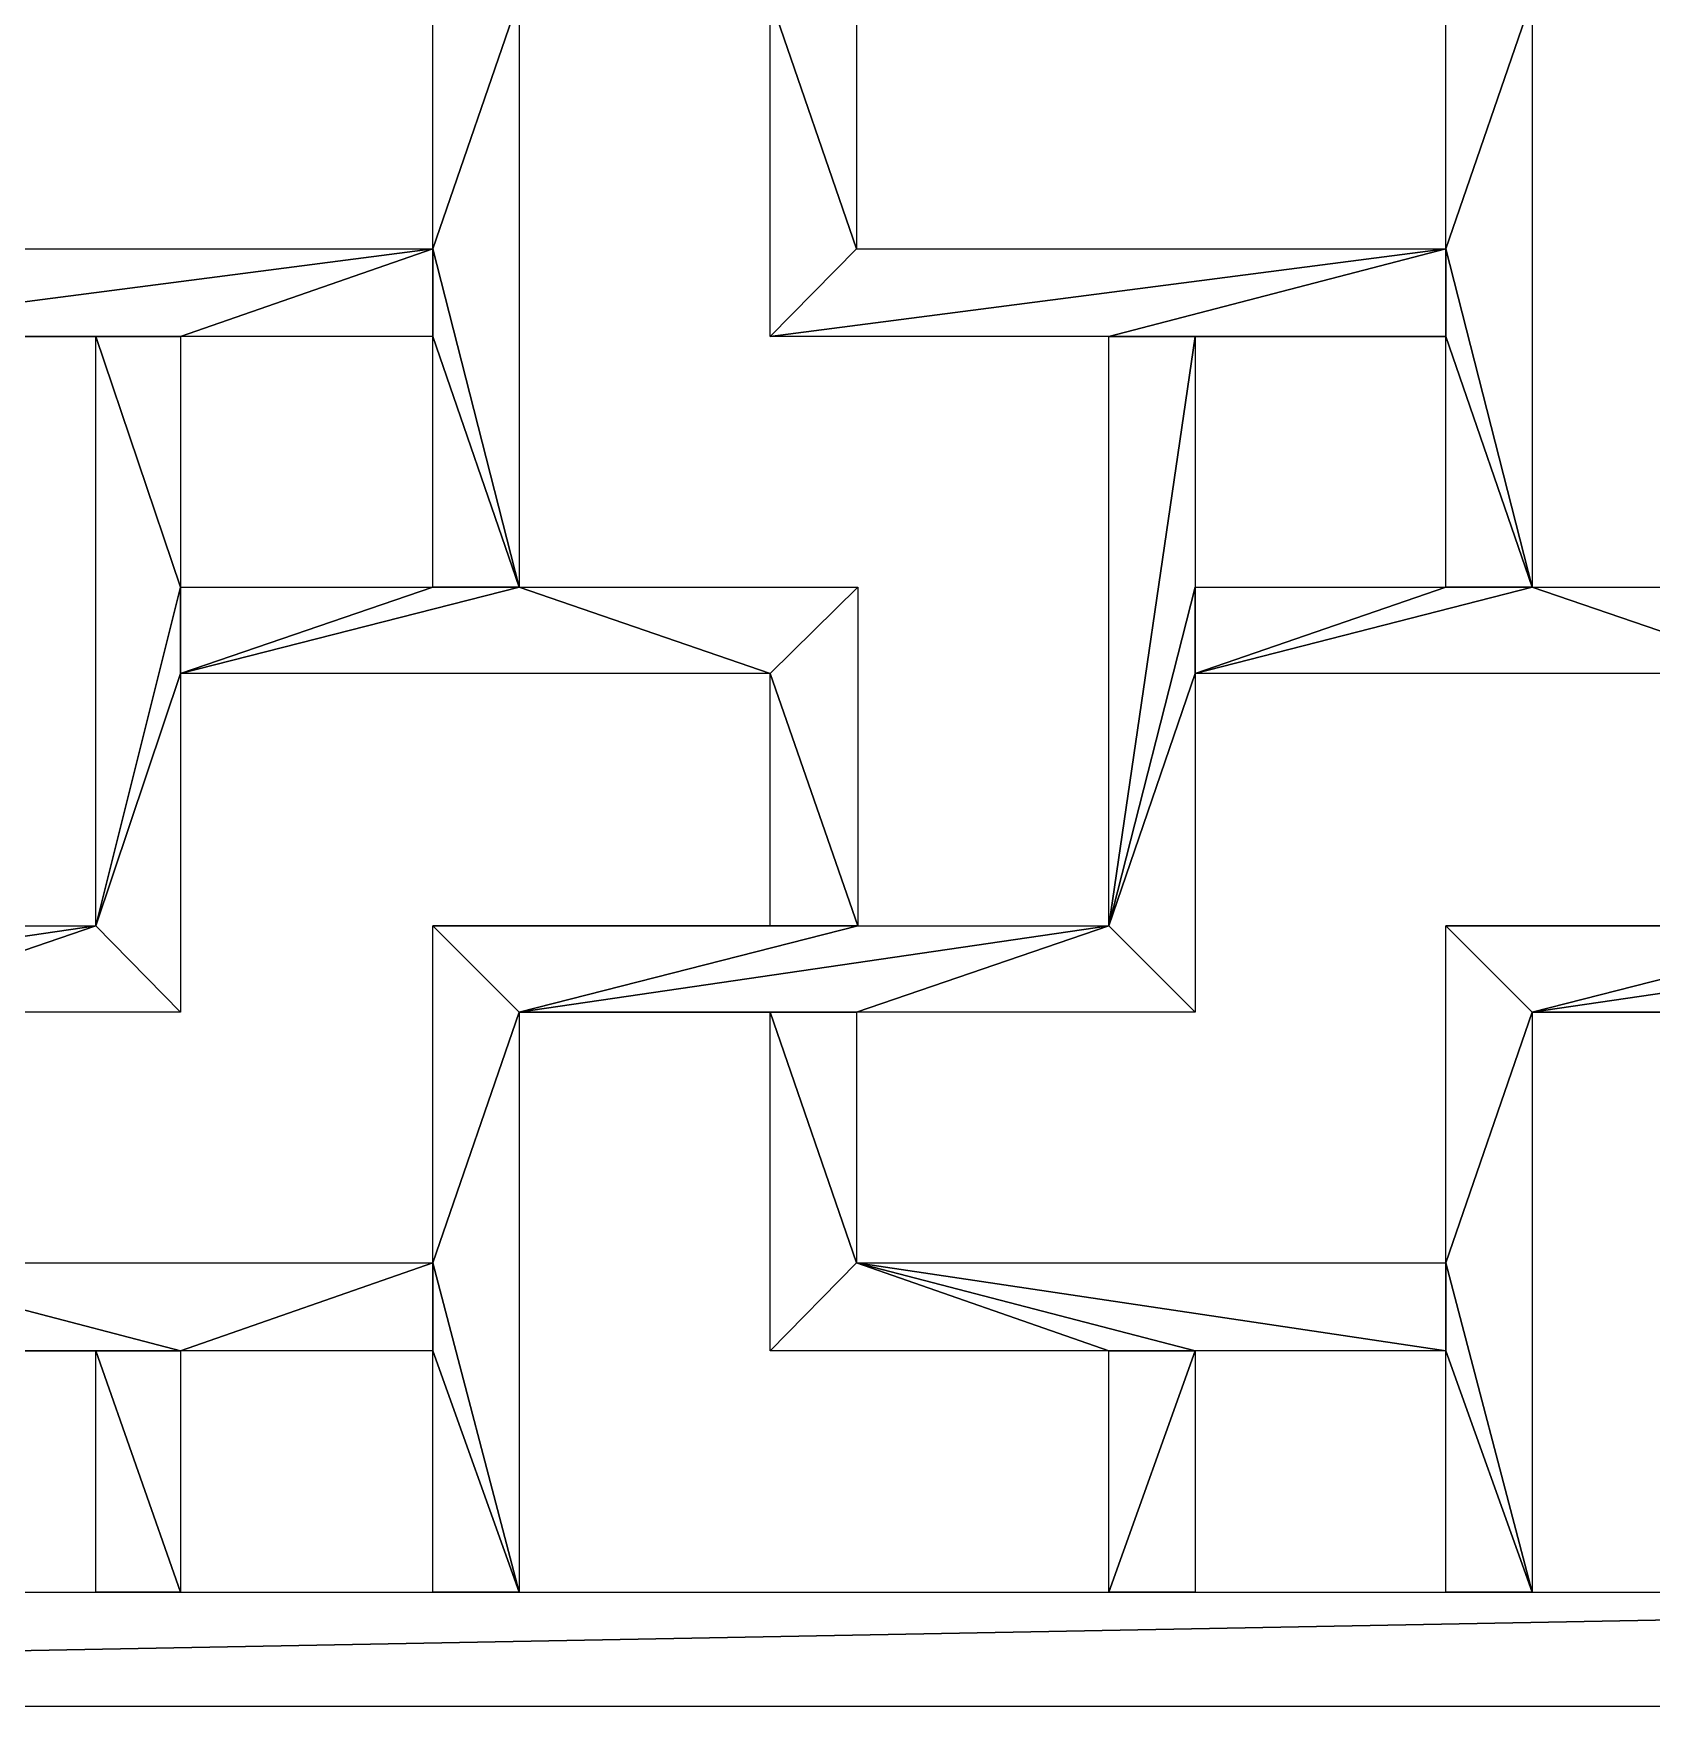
# Model space of a CAD drawing. Header units: centimetres. Extents: x -27.5 to -18.9, y -9.4 to 9.5.
# Drawn here: x -23.354 to -21.121, y -9.397 to -7.088 of the extents above; entities that cross this region are included whole.
import ezdxf

# ---------------------------------------------------------------- set-up
doc = ezdxf.new("R2010")
doc.units = ezdxf.units.CM
doc.header["$MEASUREMENT"] = 0
doc.layers.add('layer 1', color=7, linetype='Continuous')

msp = doc.modelspace()

# ---------------------------------------------------------------- linework, layer by layer
at = {"layer": 'layer 1', "color": 250}
for points in [[(-22.80275, -6.92029), (-22.80275, -6.92029), (-22.80275, -7.38544), (-22.80275, -7.38544), (-22.80275, -7.38544), (-22.80275, -7.38544), (-22.68371, -7.03929), (-22.68371, -7.03929), (-22.68371, -7.03929), (-22.68371, -7.03929), (-22.80275, -6.92029), (-22.80275, -6.92029)], [(-22.80275, -6.92029), (-22.80275, -6.92029), (-22.80275, -7.38544), (-22.80275, -7.38544), (-22.80275, -7.38544), (-22.80275, -7.38544), (-22.68371, -7.03929), (-22.68371, -7.03929), (-22.68371, -7.03929), (-22.68371, -7.03929), (-22.80275, -6.92029), (-22.80275, -6.92029)], [(-21.40467, -6.92029), (-21.40467, -6.92029), (-21.40467, -7.38544), (-21.40467, -7.38544), (-21.40467, -7.38544), (-21.40467, -7.38544), (-21.28566, -7.03929), (-21.28566, -7.03929), (-21.28566, -7.03929), (-21.28566, -7.03929), (-21.40467, -6.92029), (-21.40467, -6.92029)], [(-21.40467, -6.92029), (-21.40467, -6.92029), (-21.40467, -7.38544), (-21.40467, -7.38544), (-21.40467, -7.38544), (-21.40467, -7.38544), (-21.28566, -7.03929), (-21.28566, -7.03929), (-21.28566, -7.03929), (-21.28566, -7.03929), (-21.40467, -6.92029), (-21.40467, -6.92029)], [(-22.68371, -7.03929), (-22.68371, -7.03929), (-22.80275, -7.38544), (-22.80275, -7.38544), (-22.80275, -7.38544), (-22.80275, -7.38544), (-22.68371, -7.8527), (-22.68371, -7.8527), (-22.68371, -7.8527), (-22.68371, -7.8527), (-22.68371, -7.03929), (-22.68371, -7.03929)], [(-22.68371, -7.03929), (-22.68371, -7.03929), (-22.80275, -7.38544), (-22.80275, -7.38544), (-22.80275, -7.38544), (-22.80275, -7.38544), (-22.68371, -7.8527), (-22.68371, -7.8527), (-22.68371, -7.8527), (-22.68371, -7.8527), (-22.68371, -7.03929), (-22.68371, -7.03929)], [(-22.33746, -7.03929), (-22.33746, -7.03929), (-22.33746, -7.50655), (-22.33746, -7.50655), (-22.33746, -7.50655), (-22.33746, -7.50655), (-22.21841, -7.38544), (-22.21841, -7.38544), (-22.21841, -7.38544), (-22.21841, -7.38544), (-22.33746, -7.03929), (-22.33746, -7.03929)], [(-22.33746, -7.03929), (-22.33746, -7.03929), (-22.33746, -7.50655), (-22.33746, -7.50655), (-22.33746, -7.50655), (-22.33746, -7.50655), (-22.21841, -7.38544), (-22.21841, -7.38544), (-22.21841, -7.38544), (-22.21841, -7.38544), (-22.33746, -7.03929), (-22.33746, -7.03929)], [(-22.21841, -7.03929), (-22.21841, -7.03929), (-22.33746, -7.03929), (-22.33746, -7.03929), (-22.33746, -7.03929), (-22.33746, -7.03929), (-22.21841, -7.38544), (-22.21841, -7.38544), (-22.21841, -7.38544), (-22.21841, -7.38544), (-22.21841, -7.03929), (-22.21841, -7.03929)], [(-22.21841, -7.03929), (-22.21841, -7.03929), (-22.33746, -7.03929), (-22.33746, -7.03929), (-22.33746, -7.03929), (-22.33746, -7.03929), (-22.21841, -7.38544), (-22.21841, -7.38544), (-22.21841, -7.38544), (-22.21841, -7.38544), (-22.21841, -7.03929), (-22.21841, -7.03929)], [(-21.28566, -7.03929), (-21.28566, -7.03929), (-21.40467, -7.38544), (-21.40467, -7.38544), (-21.40467, -7.38544), (-21.40467, -7.38544), (-21.28566, -7.8527), (-21.28566, -7.8527), (-21.28566, -7.8527), (-21.28566, -7.8527), (-21.28566, -7.03929), (-21.28566, -7.03929)], [(-21.28566, -7.03929), (-21.28566, -7.03929), (-21.40467, -7.38544), (-21.40467, -7.38544), (-21.40467, -7.38544), (-21.40467, -7.38544), (-21.28566, -7.8527), (-21.28566, -7.8527), (-21.28566, -7.8527), (-21.28566, -7.8527), (-21.28566, -7.03929), (-21.28566, -7.03929)], [(-22.80275, -7.38544), (-22.80275, -7.38544), (-23.73551, -7.50655), (-23.73551, -7.50655), (-23.73551, -7.50655), (-23.73551, -7.50655), (-23.15117, -7.50655), (-23.15117, -7.50655), (-23.15117, -7.50655), (-23.15117, -7.50655), (-22.80275, -7.38544), (-22.80275, -7.38544)], [(-22.80275, -7.38544), (-22.80275, -7.38544), (-23.73551, -7.50655), (-23.73551, -7.50655), (-23.73551, -7.50655), (-23.73551, -7.50655), (-23.15117, -7.50655), (-23.15117, -7.50655), (-23.15117, -7.50655), (-23.15117, -7.50655), (-22.80275, -7.38544), (-22.80275, -7.38544)], [(-23.6165, -7.38544), (-23.6165, -7.38544), (-23.73551, -7.50655), (-23.73551, -7.50655), (-23.73551, -7.50655), (-23.73551, -7.50655), (-22.80275, -7.38544), (-22.80275, -7.38544), (-22.80275, -7.38544), (-22.80275, -7.38544), (-23.6165, -7.38544), (-23.6165, -7.38544)], [(-23.6165, -7.38544), (-23.6165, -7.38544), (-23.73551, -7.50655), (-23.73551, -7.50655), (-23.73551, -7.50655), (-23.73551, -7.50655), (-22.80275, -7.38544), (-22.80275, -7.38544), (-22.80275, -7.38544), (-22.80275, -7.38544), (-23.6165, -7.38544), (-23.6165, -7.38544)], [(-22.80275, -7.38544), (-22.80275, -7.38544), (-23.15117, -7.50655), (-23.15117, -7.50655), (-23.15117, -7.50655), (-23.15117, -7.50655), (-22.80275, -7.50655), (-22.80275, -7.50655), (-22.80275, -7.50655), (-22.80275, -7.50655), (-22.80275, -7.38544), (-22.80275, -7.38544)], [(-22.80275, -7.38544), (-22.80275, -7.38544), (-23.15117, -7.50655), (-23.15117, -7.50655), (-23.15117, -7.50655), (-23.15117, -7.50655), (-22.80275, -7.50655), (-22.80275, -7.50655), (-22.80275, -7.50655), (-22.80275, -7.50655), (-22.80275, -7.38544), (-22.80275, -7.38544)], [(-22.80275, -7.38544), (-22.80275, -7.38544), (-22.80275, -7.50655), (-22.80275, -7.50655), (-22.80275, -7.50655), (-22.80275, -7.50655), (-22.68371, -7.8527), (-22.68371, -7.8527), (-22.68371, -7.8527), (-22.68371, -7.8527), (-22.80275, -7.38544), (-22.80275, -7.38544)], [(-22.80275, -7.38544), (-22.80275, -7.38544), (-22.80275, -7.50655), (-22.80275, -7.50655), (-22.80275, -7.50655), (-22.80275, -7.50655), (-22.68371, -7.8527), (-22.68371, -7.8527), (-22.68371, -7.8527), (-22.68371, -7.8527), (-22.80275, -7.38544), (-22.80275, -7.38544)], [(-21.40467, -7.38544), (-21.40467, -7.38544), (-22.33746, -7.50655), (-22.33746, -7.50655), (-22.33746, -7.50655), (-22.33746, -7.50655), (-21.86996, -7.50655), (-21.86996, -7.50655), (-21.86996, -7.50655), (-21.86996, -7.50655), (-21.40467, -7.38544), (-21.40467, -7.38544)], [(-21.40467, -7.38544), (-21.40467, -7.38544), (-22.33746, -7.50655), (-22.33746, -7.50655), (-22.33746, -7.50655), (-22.33746, -7.50655), (-21.86996, -7.50655), (-21.86996, -7.50655), (-21.86996, -7.50655), (-21.86996, -7.50655), (-21.40467, -7.38544), (-21.40467, -7.38544)], [(-22.21841, -7.38544), (-22.21841, -7.38544), (-22.33746, -7.50655), (-22.33746, -7.50655), (-22.33746, -7.50655), (-22.33746, -7.50655), (-21.40467, -7.38544), (-21.40467, -7.38544), (-21.40467, -7.38544), (-21.40467, -7.38544), (-22.21841, -7.38544), (-22.21841, -7.38544)], [(-22.21841, -7.38544), (-22.21841, -7.38544), (-22.33746, -7.50655), (-22.33746, -7.50655), (-22.33746, -7.50655), (-22.33746, -7.50655), (-21.40467, -7.38544), (-21.40467, -7.38544), (-21.40467, -7.38544), (-21.40467, -7.38544), (-22.21841, -7.38544), (-22.21841, -7.38544)], [(-21.40467, -7.38544), (-21.40467, -7.38544), (-21.86996, -7.50655), (-21.86996, -7.50655), (-21.86996, -7.50655), (-21.86996, -7.50655), (-21.40467, -7.50655), (-21.40467, -7.50655), (-21.40467, -7.50655), (-21.40467, -7.50655), (-21.40467, -7.38544), (-21.40467, -7.38544)], [(-21.40467, -7.38544), (-21.40467, -7.38544), (-21.86996, -7.50655), (-21.86996, -7.50655), (-21.86996, -7.50655), (-21.86996, -7.50655), (-21.40467, -7.50655), (-21.40467, -7.50655), (-21.40467, -7.50655), (-21.40467, -7.50655), (-21.40467, -7.38544), (-21.40467, -7.38544)], [(-21.40467, -7.38544), (-21.40467, -7.38544), (-21.40467, -7.50655), (-21.40467, -7.50655), (-21.40467, -7.50655), (-21.40467, -7.50655), (-21.28566, -7.8527), (-21.28566, -7.8527), (-21.28566, -7.8527), (-21.28566, -7.8527), (-21.40467, -7.38544), (-21.40467, -7.38544)], [(-21.40467, -7.38544), (-21.40467, -7.38544), (-21.40467, -7.50655), (-21.40467, -7.50655), (-21.40467, -7.50655), (-21.40467, -7.50655), (-21.28566, -7.8527), (-21.28566, -7.8527), (-21.28566, -7.8527), (-21.28566, -7.8527), (-21.40467, -7.38544), (-21.40467, -7.38544)], [(-23.15117, -7.50655), (-23.15117, -7.50655), (-23.73551, -7.50655), (-23.73551, -7.50655), (-23.73551, -7.50655), (-23.73551, -7.50655), (-23.26805, -7.50655), (-23.26805, -7.50655), (-23.26805, -7.50655), (-23.26805, -7.50655), (-23.15117, -7.50655), (-23.15117, -7.50655)], [(-23.15117, -7.50655), (-23.15117, -7.50655), (-23.73551, -7.50655), (-23.73551, -7.50655), (-23.73551, -7.50655), (-23.73551, -7.50655), (-23.26805, -7.50655), (-23.26805, -7.50655), (-23.26805, -7.50655), (-23.26805, -7.50655), (-23.15117, -7.50655), (-23.15117, -7.50655)], [(-23.26805, -7.50655), (-23.26805, -7.50655), (-23.26805, -8.31996), (-23.26805, -8.31996), (-23.26805, -8.31996), (-23.26805, -8.31996), (-23.15117, -7.8527), (-23.15117, -7.8527), (-23.15117, -7.8527), (-23.15117, -7.8527), (-23.26805, -7.50655), (-23.26805, -7.50655)], [(-23.26805, -7.50655), (-23.26805, -7.50655), (-23.26805, -8.31996), (-23.26805, -8.31996), (-23.26805, -8.31996), (-23.26805, -8.31996), (-23.15117, -7.8527), (-23.15117, -7.8527), (-23.15117, -7.8527), (-23.15117, -7.8527), (-23.26805, -7.50655), (-23.26805, -7.50655)], [(-23.15117, -7.50655), (-23.15117, -7.50655), (-23.26805, -7.50655), (-23.26805, -7.50655), (-23.26805, -7.50655), (-23.26805, -7.50655), (-23.15117, -7.8527), (-23.15117, -7.8527), (-23.15117, -7.8527), (-23.15117, -7.8527), (-23.15117, -7.50655), (-23.15117, -7.50655)], [(-23.15117, -7.50655), (-23.15117, -7.50655), (-23.26805, -7.50655), (-23.26805, -7.50655), (-23.26805, -7.50655), (-23.26805, -7.50655), (-23.15117, -7.8527), (-23.15117, -7.8527), (-23.15117, -7.8527), (-23.15117, -7.8527), (-23.15117, -7.50655), (-23.15117, -7.50655)], [(-22.80275, -7.50655), (-22.80275, -7.50655), (-22.80275, -7.8527), (-22.80275, -7.8527), (-22.80275, -7.8527), (-22.80275, -7.8527), (-22.68371, -7.8527), (-22.68371, -7.8527), (-22.68371, -7.8527), (-22.68371, -7.8527), (-22.80275, -7.50655), (-22.80275, -7.50655)], [(-22.80275, -7.50655), (-22.80275, -7.50655), (-22.80275, -7.8527), (-22.80275, -7.8527), (-22.80275, -7.8527), (-22.80275, -7.8527), (-22.68371, -7.8527), (-22.68371, -7.8527), (-22.68371, -7.8527), (-22.68371, -7.8527), (-22.80275, -7.50655), (-22.80275, -7.50655)], [(-21.75096, -7.50655), (-21.75096, -7.50655), (-21.86996, -8.31996), (-21.86996, -8.31996), (-21.86996, -8.31996), (-21.86996, -8.31996), (-21.75096, -7.8527), (-21.75096, -7.8527), (-21.75096, -7.8527), (-21.75096, -7.8527), (-21.75096, -7.50655), (-21.75096, -7.50655)], [(-21.75096, -7.50655), (-21.75096, -7.50655), (-21.86996, -8.31996), (-21.86996, -8.31996), (-21.86996, -8.31996), (-21.86996, -8.31996), (-21.75096, -7.8527), (-21.75096, -7.8527), (-21.75096, -7.8527), (-21.75096, -7.8527), (-21.75096, -7.50655), (-21.75096, -7.50655)], [(-21.86996, -7.50655), (-21.86996, -7.50655), (-21.75096, -7.50655), (-21.75096, -7.50655), (-21.75096, -7.50655), (-21.75096, -7.50655), (-21.40467, -7.50655), (-21.40467, -7.50655), (-21.40467, -7.50655), (-21.40467, -7.50655), (-21.86996, -7.50655), (-21.86996, -7.50655)], [(-21.86996, -7.50655), (-21.86996, -7.50655), (-21.75096, -7.50655), (-21.75096, -7.50655), (-21.75096, -7.50655), (-21.75096, -7.50655), (-21.40467, -7.50655), (-21.40467, -7.50655), (-21.40467, -7.50655), (-21.40467, -7.50655), (-21.86996, -7.50655), (-21.86996, -7.50655)], [(-21.86996, -7.50655), (-21.86996, -7.50655), (-21.86996, -8.31996), (-21.86996, -8.31996), (-21.86996, -8.31996), (-21.86996, -8.31996), (-21.75096, -7.50655), (-21.75096, -7.50655), (-21.75096, -7.50655), (-21.75096, -7.50655), (-21.86996, -7.50655), (-21.86996, -7.50655)], [(-21.86996, -7.50655), (-21.86996, -7.50655), (-21.86996, -8.31996), (-21.86996, -8.31996), (-21.86996, -8.31996), (-21.86996, -8.31996), (-21.75096, -7.50655), (-21.75096, -7.50655), (-21.75096, -7.50655), (-21.75096, -7.50655), (-21.86996, -7.50655), (-21.86996, -7.50655)], [(-21.40467, -7.50655), (-21.40467, -7.50655), (-21.40467, -7.8527), (-21.40467, -7.8527), (-21.40467, -7.8527), (-21.40467, -7.8527), (-21.28566, -7.8527), (-21.28566, -7.8527), (-21.28566, -7.8527), (-21.28566, -7.8527), (-21.40467, -7.50655), (-21.40467, -7.50655)], [(-21.40467, -7.50655), (-21.40467, -7.50655), (-21.40467, -7.8527), (-21.40467, -7.8527), (-21.40467, -7.8527), (-21.40467, -7.8527), (-21.28566, -7.8527), (-21.28566, -7.8527), (-21.28566, -7.8527), (-21.28566, -7.8527), (-21.40467, -7.50655), (-21.40467, -7.50655)], [(-23.15117, -7.8527), (-23.15117, -7.8527), (-23.26805, -8.31996), (-23.26805, -8.31996), (-23.26805, -8.31996), (-23.26805, -8.31996), (-23.15117, -7.97165), (-23.15117, -7.97165), (-23.15117, -7.97165), (-23.15117, -7.97165), (-23.15117, -7.8527), (-23.15117, -7.8527)], [(-23.15117, -7.8527), (-23.15117, -7.8527), (-23.26805, -8.31996), (-23.26805, -8.31996), (-23.26805, -8.31996), (-23.26805, -8.31996), (-23.15117, -7.97165), (-23.15117, -7.97165), (-23.15117, -7.97165), (-23.15117, -7.97165), (-23.15117, -7.8527), (-23.15117, -7.8527)], [(-22.68371, -7.8527), (-22.68371, -7.8527), (-23.15117, -7.97165), (-23.15117, -7.97165), (-23.15117, -7.97165), (-23.15117, -7.97165), (-22.33746, -7.97165), (-22.33746, -7.97165), (-22.33746, -7.97165), (-22.33746, -7.97165), (-22.68371, -7.8527), (-22.68371, -7.8527)], [(-22.68371, -7.8527), (-22.68371, -7.8527), (-23.15117, -7.97165), (-23.15117, -7.97165), (-23.15117, -7.97165), (-23.15117, -7.97165), (-22.33746, -7.97165), (-22.33746, -7.97165), (-22.33746, -7.97165), (-22.33746, -7.97165), (-22.68371, -7.8527), (-22.68371, -7.8527)], [(-22.80275, -7.8527), (-22.80275, -7.8527), (-23.15117, -7.97165), (-23.15117, -7.97165), (-23.15117, -7.97165), (-23.15117, -7.97165), (-22.68371, -7.8527), (-22.68371, -7.8527), (-22.68371, -7.8527), (-22.68371, -7.8527), (-22.80275, -7.8527), (-22.80275, -7.8527)], [(-22.80275, -7.8527), (-22.80275, -7.8527), (-23.15117, -7.97165), (-23.15117, -7.97165), (-23.15117, -7.97165), (-23.15117, -7.97165), (-22.68371, -7.8527), (-22.68371, -7.8527), (-22.68371, -7.8527), (-22.68371, -7.8527), (-22.80275, -7.8527), (-22.80275, -7.8527)], [(-23.15117, -7.97165), (-23.15117, -7.97165), (-22.80275, -7.8527), (-22.80275, -7.8527), (-22.80275, -7.8527), (-22.80275, -7.8527), (-23.15117, -7.8527), (-23.15117, -7.8527), (-23.15117, -7.8527), (-23.15117, -7.8527), (-23.15117, -7.97165), (-23.15117, -7.97165)], [(-23.15117, -7.97165), (-23.15117, -7.97165), (-22.80275, -7.8527), (-22.80275, -7.8527), (-22.80275, -7.8527), (-22.80275, -7.8527), (-23.15117, -7.8527), (-23.15117, -7.8527), (-23.15117, -7.8527), (-23.15117, -7.8527), (-23.15117, -7.97165), (-23.15117, -7.97165)], [(-22.68371, -7.8527), (-22.68371, -7.8527), (-22.33746, -7.97165), (-22.33746, -7.97165), (-22.33746, -7.97165), (-22.33746, -7.97165), (-22.21625, -7.8527), (-22.21625, -7.8527), (-22.21625, -7.8527), (-22.21625, -7.8527), (-22.68371, -7.8527), (-22.68371, -7.8527)], [(-22.68371, -7.8527), (-22.68371, -7.8527), (-22.33746, -7.97165), (-22.33746, -7.97165), (-22.33746, -7.97165), (-22.33746, -7.97165), (-22.21625, -7.8527), (-22.21625, -7.8527), (-22.21625, -7.8527), (-22.21625, -7.8527), (-22.68371, -7.8527), (-22.68371, -7.8527)], [(-22.21625, -7.8527), (-22.21625, -7.8527), (-22.33746, -7.97165), (-22.33746, -7.97165), (-22.33746, -7.97165), (-22.33746, -7.97165), (-22.21625, -8.31996), (-22.21625, -8.31996), (-22.21625, -8.31996), (-22.21625, -8.31996), (-22.21625, -7.8527), (-22.21625, -7.8527)], [(-22.21625, -7.8527), (-22.21625, -7.8527), (-22.33746, -7.97165), (-22.33746, -7.97165), (-22.33746, -7.97165), (-22.33746, -7.97165), (-22.21625, -8.31996), (-22.21625, -8.31996), (-22.21625, -8.31996), (-22.21625, -8.31996), (-22.21625, -7.8527), (-22.21625, -7.8527)], [(-21.75096, -7.8527), (-21.75096, -7.8527), (-21.86996, -8.31996), (-21.86996, -8.31996), (-21.86996, -8.31996), (-21.86996, -8.31996), (-21.75096, -7.97165), (-21.75096, -7.97165), (-21.75096, -7.97165), (-21.75096, -7.97165), (-21.75096, -7.8527), (-21.75096, -7.8527)], [(-21.75096, -7.8527), (-21.75096, -7.8527), (-21.86996, -8.31996), (-21.86996, -8.31996), (-21.86996, -8.31996), (-21.86996, -8.31996), (-21.75096, -7.97165), (-21.75096, -7.97165), (-21.75096, -7.97165), (-21.75096, -7.97165), (-21.75096, -7.8527), (-21.75096, -7.8527)], [(-21.28566, -7.8527), (-21.28566, -7.8527), (-21.75096, -7.97165), (-21.75096, -7.97165), (-21.75096, -7.97165), (-21.75096, -7.97165), (-20.93721, -7.97165), (-20.93721, -7.97165), (-20.93721, -7.97165), (-20.93721, -7.97165), (-21.28566, -7.8527), (-21.28566, -7.8527)], [(-21.28566, -7.8527), (-21.28566, -7.8527), (-21.75096, -7.97165), (-21.75096, -7.97165), (-21.75096, -7.97165), (-21.75096, -7.97165), (-20.93721, -7.97165), (-20.93721, -7.97165), (-20.93721, -7.97165), (-20.93721, -7.97165), (-21.28566, -7.8527), (-21.28566, -7.8527)], [(-21.40467, -7.8527), (-21.40467, -7.8527), (-21.75096, -7.97165), (-21.75096, -7.97165), (-21.75096, -7.97165), (-21.75096, -7.97165), (-21.28566, -7.8527), (-21.28566, -7.8527), (-21.28566, -7.8527), (-21.28566, -7.8527), (-21.40467, -7.8527), (-21.40467, -7.8527)], [(-21.40467, -7.8527), (-21.40467, -7.8527), (-21.75096, -7.97165), (-21.75096, -7.97165), (-21.75096, -7.97165), (-21.75096, -7.97165), (-21.28566, -7.8527), (-21.28566, -7.8527), (-21.28566, -7.8527), (-21.28566, -7.8527), (-21.40467, -7.8527), (-21.40467, -7.8527)], [(-21.75096, -7.8527), (-21.75096, -7.8527), (-21.75096, -7.97165), (-21.75096, -7.97165), (-21.75096, -7.97165), (-21.75096, -7.97165), (-21.40467, -7.8527), (-21.40467, -7.8527), (-21.40467, -7.8527), (-21.40467, -7.8527), (-21.75096, -7.8527), (-21.75096, -7.8527)], [(-21.75096, -7.8527), (-21.75096, -7.8527), (-21.75096, -7.97165), (-21.75096, -7.97165), (-21.75096, -7.97165), (-21.75096, -7.97165), (-21.40467, -7.8527), (-21.40467, -7.8527), (-21.40467, -7.8527), (-21.40467, -7.8527), (-21.75096, -7.8527), (-21.75096, -7.8527)], [(-21.28566, -7.8527), (-21.28566, -7.8527), (-20.93721, -7.97165), (-20.93721, -7.97165), (-20.93721, -7.97165), (-20.93721, -7.97165), (-20.81817, -7.8527), (-20.81817, -7.8527), (-20.81817, -7.8527), (-20.81817, -7.8527), (-21.28566, -7.8527), (-21.28566, -7.8527)], [(-21.28566, -7.8527), (-21.28566, -7.8527), (-20.93721, -7.97165), (-20.93721, -7.97165), (-20.93721, -7.97165), (-20.93721, -7.97165), (-20.81817, -7.8527), (-20.81817, -7.8527), (-20.81817, -7.8527), (-20.81817, -7.8527), (-21.28566, -7.8527), (-21.28566, -7.8527)], [(-23.15117, -7.97165), (-23.15117, -7.97165), (-23.26805, -8.31996), (-23.26805, -8.31996), (-23.26805, -8.31996), (-23.26805, -8.31996), (-23.15117, -8.43895), (-23.15117, -8.43895), (-23.15117, -8.43895), (-23.15117, -8.43895), (-23.15117, -7.97165), (-23.15117, -7.97165)], [(-23.15117, -7.97165), (-23.15117, -7.97165), (-23.26805, -8.31996), (-23.26805, -8.31996), (-23.26805, -8.31996), (-23.26805, -8.31996), (-23.15117, -8.43895), (-23.15117, -8.43895), (-23.15117, -8.43895), (-23.15117, -8.43895), (-23.15117, -7.97165), (-23.15117, -7.97165)], [(-22.33746, -7.97165), (-22.33746, -7.97165), (-22.33746, -8.31996), (-22.33746, -8.31996), (-22.33746, -8.31996), (-22.33746, -8.31996), (-22.21625, -8.31996), (-22.21625, -8.31996), (-22.21625, -8.31996), (-22.21625, -8.31996), (-22.33746, -7.97165), (-22.33746, -7.97165)], [(-22.33746, -7.97165), (-22.33746, -7.97165), (-22.33746, -8.31996), (-22.33746, -8.31996), (-22.33746, -8.31996), (-22.33746, -8.31996), (-22.21625, -8.31996), (-22.21625, -8.31996), (-22.21625, -8.31996), (-22.21625, -8.31996), (-22.33746, -7.97165), (-22.33746, -7.97165)], [(-21.75096, -7.97165), (-21.75096, -7.97165), (-21.86996, -8.31996), (-21.86996, -8.31996), (-21.86996, -8.31996), (-21.86996, -8.31996), (-21.75096, -8.43895), (-21.75096, -8.43895), (-21.75096, -8.43895), (-21.75096, -8.43895), (-21.75096, -7.97165), (-21.75096, -7.97165)], [(-21.75096, -7.97165), (-21.75096, -7.97165), (-21.86996, -8.31996), (-21.86996, -8.31996), (-21.86996, -8.31996), (-21.86996, -8.31996), (-21.75096, -8.43895), (-21.75096, -8.43895), (-21.75096, -8.43895), (-21.75096, -8.43895), (-21.75096, -7.97165), (-21.75096, -7.97165)], [(-23.26805, -8.31996), (-23.26805, -8.31996), (-24.0818, -8.43895), (-24.0818, -8.43895), (-24.0818, -8.43895), (-24.0818, -8.43895), (-23.6165, -8.43895), (-23.6165, -8.43895), (-23.6165, -8.43895), (-23.6165, -8.43895), (-23.26805, -8.31996), (-23.26805, -8.31996)], [(-23.26805, -8.31996), (-23.26805, -8.31996), (-24.0818, -8.43895), (-24.0818, -8.43895), (-24.0818, -8.43895), (-24.0818, -8.43895), (-23.6165, -8.43895), (-23.6165, -8.43895), (-23.6165, -8.43895), (-23.6165, -8.43895), (-23.26805, -8.31996), (-23.26805, -8.31996)], [(-24.0818, -8.43895), (-24.0818, -8.43895), (-23.26805, -8.31996), (-23.26805, -8.31996), (-23.26805, -8.31996), (-23.26805, -8.31996), (-23.6165, -8.31996), (-23.6165, -8.31996), (-23.6165, -8.31996), (-23.6165, -8.31996), (-24.0818, -8.43895), (-24.0818, -8.43895)], [(-24.0818, -8.43895), (-24.0818, -8.43895), (-23.26805, -8.31996), (-23.26805, -8.31996), (-23.26805, -8.31996), (-23.26805, -8.31996), (-23.6165, -8.31996), (-23.6165, -8.31996), (-23.6165, -8.31996), (-23.6165, -8.31996), (-24.0818, -8.43895), (-24.0818, -8.43895)], [(-23.26805, -8.31996), (-23.26805, -8.31996), (-23.6165, -8.43895), (-23.6165, -8.43895), (-23.6165, -8.43895), (-23.6165, -8.43895), (-23.15117, -8.43895), (-23.15117, -8.43895), (-23.15117, -8.43895), (-23.15117, -8.43895), (-23.26805, -8.31996), (-23.26805, -8.31996)], [(-23.26805, -8.31996), (-23.26805, -8.31996), (-23.6165, -8.43895), (-23.6165, -8.43895), (-23.6165, -8.43895), (-23.6165, -8.43895), (-23.15117, -8.43895), (-23.15117, -8.43895), (-23.15117, -8.43895), (-23.15117, -8.43895), (-23.26805, -8.31996), (-23.26805, -8.31996)], [(-22.80275, -8.31996), (-22.80275, -8.31996), (-22.68371, -8.43895), (-22.68371, -8.43895), (-22.68371, -8.43895), (-22.68371, -8.43895), (-22.21625, -8.31996), (-22.21625, -8.31996), (-22.21625, -8.31996), (-22.21625, -8.31996), (-22.80275, -8.31996), (-22.80275, -8.31996)], [(-22.80275, -8.31996), (-22.80275, -8.31996), (-22.68371, -8.43895), (-22.68371, -8.43895), (-22.68371, -8.43895), (-22.68371, -8.43895), (-22.21625, -8.31996), (-22.21625, -8.31996), (-22.21625, -8.31996), (-22.21625, -8.31996), (-22.80275, -8.31996), (-22.80275, -8.31996)], [(-22.80275, -8.31996), (-22.80275, -8.31996), (-22.80275, -8.78506), (-22.80275, -8.78506), (-22.80275, -8.78506), (-22.80275, -8.78506), (-22.68371, -8.43895), (-22.68371, -8.43895), (-22.68371, -8.43895), (-22.68371, -8.43895), (-22.80275, -8.31996), (-22.80275, -8.31996)], [(-22.80275, -8.31996), (-22.80275, -8.31996), (-22.80275, -8.78506), (-22.80275, -8.78506), (-22.80275, -8.78506), (-22.80275, -8.78506), (-22.68371, -8.43895), (-22.68371, -8.43895), (-22.68371, -8.43895), (-22.68371, -8.43895), (-22.80275, -8.31996), (-22.80275, -8.31996)], [(-22.33746, -8.31996), (-22.33746, -8.31996), (-22.80275, -8.31996), (-22.80275, -8.31996), (-22.80275, -8.31996), (-22.80275, -8.31996), (-22.21625, -8.31996), (-22.21625, -8.31996), (-22.21625, -8.31996), (-22.21625, -8.31996), (-22.33746, -8.31996), (-22.33746, -8.31996)], [(-22.33746, -8.31996), (-22.33746, -8.31996), (-22.80275, -8.31996), (-22.80275, -8.31996), (-22.80275, -8.31996), (-22.80275, -8.31996), (-22.21625, -8.31996), (-22.21625, -8.31996), (-22.21625, -8.31996), (-22.21625, -8.31996), (-22.33746, -8.31996), (-22.33746, -8.31996)], [(-21.86996, -8.31996), (-21.86996, -8.31996), (-22.68371, -8.43895), (-22.68371, -8.43895), (-22.68371, -8.43895), (-22.68371, -8.43895), (-22.21841, -8.43895), (-22.21841, -8.43895), (-22.21841, -8.43895), (-22.21841, -8.43895), (-21.86996, -8.31996), (-21.86996, -8.31996)], [(-21.86996, -8.31996), (-21.86996, -8.31996), (-22.68371, -8.43895), (-22.68371, -8.43895), (-22.68371, -8.43895), (-22.68371, -8.43895), (-22.21841, -8.43895), (-22.21841, -8.43895), (-22.21841, -8.43895), (-22.21841, -8.43895), (-21.86996, -8.31996), (-21.86996, -8.31996)], [(-22.21625, -8.31996), (-22.21625, -8.31996), (-22.68371, -8.43895), (-22.68371, -8.43895), (-22.68371, -8.43895), (-22.68371, -8.43895), (-21.86996, -8.31996), (-21.86996, -8.31996), (-21.86996, -8.31996), (-21.86996, -8.31996), (-22.21625, -8.31996), (-22.21625, -8.31996)], [(-22.21625, -8.31996), (-22.21625, -8.31996), (-22.68371, -8.43895), (-22.68371, -8.43895), (-22.68371, -8.43895), (-22.68371, -8.43895), (-21.86996, -8.31996), (-21.86996, -8.31996), (-21.86996, -8.31996), (-21.86996, -8.31996), (-22.21625, -8.31996), (-22.21625, -8.31996)], [(-21.86996, -8.31996), (-21.86996, -8.31996), (-22.21841, -8.43895), (-22.21841, -8.43895), (-22.21841, -8.43895), (-22.21841, -8.43895), (-21.75096, -8.43895), (-21.75096, -8.43895), (-21.75096, -8.43895), (-21.75096, -8.43895), (-21.86996, -8.31996), (-21.86996, -8.31996)], [(-21.86996, -8.31996), (-21.86996, -8.31996), (-22.21841, -8.43895), (-22.21841, -8.43895), (-22.21841, -8.43895), (-22.21841, -8.43895), (-21.75096, -8.43895), (-21.75096, -8.43895), (-21.75096, -8.43895), (-21.75096, -8.43895), (-21.86996, -8.31996), (-21.86996, -8.31996)], [(-21.40467, -8.31996), (-21.40467, -8.31996), (-21.28566, -8.43895), (-21.28566, -8.43895), (-21.28566, -8.43895), (-21.28566, -8.43895), (-20.81817, -8.31996), (-20.81817, -8.31996), (-20.81817, -8.31996), (-20.81817, -8.31996), (-21.40467, -8.31996), (-21.40467, -8.31996)], [(-21.40467, -8.31996), (-21.40467, -8.31996), (-21.28566, -8.43895), (-21.28566, -8.43895), (-21.28566, -8.43895), (-21.28566, -8.43895), (-20.81817, -8.31996), (-20.81817, -8.31996), (-20.81817, -8.31996), (-20.81817, -8.31996), (-21.40467, -8.31996), (-21.40467, -8.31996)], [(-21.40467, -8.31996), (-21.40467, -8.31996), (-21.40467, -8.78506), (-21.40467, -8.78506), (-21.40467, -8.78506), (-21.40467, -8.78506), (-21.28566, -8.43895), (-21.28566, -8.43895), (-21.28566, -8.43895), (-21.28566, -8.43895), (-21.40467, -8.31996), (-21.40467, -8.31996)], [(-21.40467, -8.31996), (-21.40467, -8.31996), (-21.40467, -8.78506), (-21.40467, -8.78506), (-21.40467, -8.78506), (-21.40467, -8.78506), (-21.28566, -8.43895), (-21.28566, -8.43895), (-21.28566, -8.43895), (-21.28566, -8.43895), (-21.40467, -8.31996), (-21.40467, -8.31996)], [(-20.93721, -8.31996), (-20.93721, -8.31996), (-21.40467, -8.31996), (-21.40467, -8.31996), (-21.40467, -8.31996), (-21.40467, -8.31996), (-20.81817, -8.31996), (-20.81817, -8.31996), (-20.81817, -8.31996), (-20.81817, -8.31996), (-20.93721, -8.31996), (-20.93721, -8.31996)], [(-20.93721, -8.31996), (-20.93721, -8.31996), (-21.40467, -8.31996), (-21.40467, -8.31996), (-21.40467, -8.31996), (-21.40467, -8.31996), (-20.81817, -8.31996), (-20.81817, -8.31996), (-20.81817, -8.31996), (-20.81817, -8.31996), (-20.93721, -8.31996), (-20.93721, -8.31996)], [(-20.47191, -8.31996), (-20.47191, -8.31996), (-21.28566, -8.43895), (-21.28566, -8.43895), (-21.28566, -8.43895), (-21.28566, -8.43895), (-20.82037, -8.43895), (-20.82037, -8.43895), (-20.82037, -8.43895), (-20.82037, -8.43895), (-20.47191, -8.31996), (-20.47191, -8.31996)], [(-20.47191, -8.31996), (-20.47191, -8.31996), (-21.28566, -8.43895), (-21.28566, -8.43895), (-21.28566, -8.43895), (-21.28566, -8.43895), (-20.82037, -8.43895), (-20.82037, -8.43895), (-20.82037, -8.43895), (-20.82037, -8.43895), (-20.47191, -8.31996), (-20.47191, -8.31996)], [(-20.81817, -8.31996), (-20.81817, -8.31996), (-21.28566, -8.43895), (-21.28566, -8.43895), (-21.28566, -8.43895), (-21.28566, -8.43895), (-20.47191, -8.31996), (-20.47191, -8.31996), (-20.47191, -8.31996), (-20.47191, -8.31996), (-20.81817, -8.31996), (-20.81817, -8.31996)], [(-20.81817, -8.31996), (-20.81817, -8.31996), (-21.28566, -8.43895), (-21.28566, -8.43895), (-21.28566, -8.43895), (-21.28566, -8.43895), (-20.47191, -8.31996), (-20.47191, -8.31996), (-20.47191, -8.31996), (-20.47191, -8.31996), (-20.81817, -8.31996), (-20.81817, -8.31996)], [(-22.68371, -8.43895), (-22.68371, -8.43895), (-22.80275, -8.78506), (-22.80275, -8.78506), (-22.80275, -8.78506), (-22.80275, -8.78506), (-22.68371, -9.23937), (-22.68371, -9.23937), (-22.68371, -9.23937), (-22.68371, -9.23937), (-22.68371, -8.43895), (-22.68371, -8.43895)], [(-22.68371, -8.43895), (-22.68371, -8.43895), (-22.80275, -8.78506), (-22.80275, -8.78506), (-22.80275, -8.78506), (-22.80275, -8.78506), (-22.68371, -9.23937), (-22.68371, -9.23937), (-22.68371, -9.23937), (-22.68371, -9.23937), (-22.68371, -8.43895), (-22.68371, -8.43895)], [(-22.21841, -8.43895), (-22.21841, -8.43895), (-22.68371, -8.43895), (-22.68371, -8.43895), (-22.68371, -8.43895), (-22.68371, -8.43895), (-22.33746, -8.43895), (-22.33746, -8.43895), (-22.33746, -8.43895), (-22.33746, -8.43895), (-22.21841, -8.43895), (-22.21841, -8.43895)], [(-22.21841, -8.43895), (-22.21841, -8.43895), (-22.68371, -8.43895), (-22.68371, -8.43895), (-22.68371, -8.43895), (-22.68371, -8.43895), (-22.33746, -8.43895), (-22.33746, -8.43895), (-22.33746, -8.43895), (-22.33746, -8.43895), (-22.21841, -8.43895), (-22.21841, -8.43895)], [(-22.33746, -8.43895), (-22.33746, -8.43895), (-22.33746, -8.90622), (-22.33746, -8.90622), (-22.33746, -8.90622), (-22.33746, -8.90622), (-22.21841, -8.78506), (-22.21841, -8.78506), (-22.21841, -8.78506), (-22.21841, -8.78506), (-22.33746, -8.43895), (-22.33746, -8.43895)], [(-22.33746, -8.43895), (-22.33746, -8.43895), (-22.33746, -8.90622), (-22.33746, -8.90622), (-22.33746, -8.90622), (-22.33746, -8.90622), (-22.21841, -8.78506), (-22.21841, -8.78506), (-22.21841, -8.78506), (-22.21841, -8.78506), (-22.33746, -8.43895), (-22.33746, -8.43895)], [(-22.21841, -8.43895), (-22.21841, -8.43895), (-22.33746, -8.43895), (-22.33746, -8.43895), (-22.33746, -8.43895), (-22.33746, -8.43895), (-22.21841, -8.78506), (-22.21841, -8.78506), (-22.21841, -8.78506), (-22.21841, -8.78506), (-22.21841, -8.43895), (-22.21841, -8.43895)], [(-22.21841, -8.43895), (-22.21841, -8.43895), (-22.33746, -8.43895), (-22.33746, -8.43895), (-22.33746, -8.43895), (-22.33746, -8.43895), (-22.21841, -8.78506), (-22.21841, -8.78506), (-22.21841, -8.78506), (-22.21841, -8.78506), (-22.21841, -8.43895), (-22.21841, -8.43895)], [(-21.28566, -8.43895), (-21.28566, -8.43895), (-21.40467, -8.78506), (-21.40467, -8.78506), (-21.40467, -8.78506), (-21.40467, -8.78506), (-21.28566, -9.23937), (-21.28566, -9.23937), (-21.28566, -9.23937), (-21.28566, -9.23937), (-21.28566, -8.43895), (-21.28566, -8.43895)], [(-21.28566, -8.43895), (-21.28566, -8.43895), (-21.40467, -8.78506), (-21.40467, -8.78506), (-21.40467, -8.78506), (-21.40467, -8.78506), (-21.28566, -9.23937), (-21.28566, -9.23937), (-21.28566, -9.23937), (-21.28566, -9.23937), (-21.28566, -8.43895), (-21.28566, -8.43895)], [(-20.82037, -8.43895), (-20.82037, -8.43895), (-21.28566, -8.43895), (-21.28566, -8.43895), (-21.28566, -8.43895), (-21.28566, -8.43895), (-20.93721, -8.43895), (-20.93721, -8.43895), (-20.93721, -8.43895), (-20.93721, -8.43895), (-20.82037, -8.43895), (-20.82037, -8.43895)], [(-20.82037, -8.43895), (-20.82037, -8.43895), (-21.28566, -8.43895), (-21.28566, -8.43895), (-21.28566, -8.43895), (-21.28566, -8.43895), (-20.93721, -8.43895), (-20.93721, -8.43895), (-20.93721, -8.43895), (-20.93721, -8.43895), (-20.82037, -8.43895), (-20.82037, -8.43895)], [(-23.6165, -8.78506), (-23.6165, -8.78506), (-23.73551, -8.90622), (-23.73551, -8.90622), (-23.73551, -8.90622), (-23.73551, -8.90622), (-23.15117, -8.90622), (-23.15117, -8.90622), (-23.15117, -8.90622), (-23.15117, -8.90622), (-23.6165, -8.78506), (-23.6165, -8.78506)], [(-23.6165, -8.78506), (-23.6165, -8.78506), (-23.73551, -8.90622), (-23.73551, -8.90622), (-23.73551, -8.90622), (-23.73551, -8.90622), (-23.15117, -8.90622), (-23.15117, -8.90622), (-23.15117, -8.90622), (-23.15117, -8.90622), (-23.6165, -8.78506), (-23.6165, -8.78506)], [(-23.15117, -8.90622), (-23.15117, -8.90622), (-22.80275, -8.78506), (-22.80275, -8.78506), (-22.80275, -8.78506), (-22.80275, -8.78506), (-23.6165, -8.78506), (-23.6165, -8.78506), (-23.6165, -8.78506), (-23.6165, -8.78506), (-23.15117, -8.90622), (-23.15117, -8.90622)], [(-23.15117, -8.90622), (-23.15117, -8.90622), (-22.80275, -8.78506), (-22.80275, -8.78506), (-22.80275, -8.78506), (-22.80275, -8.78506), (-23.6165, -8.78506), (-23.6165, -8.78506), (-23.6165, -8.78506), (-23.6165, -8.78506), (-23.15117, -8.90622), (-23.15117, -8.90622)], [(-22.80275, -8.78506), (-22.80275, -8.78506), (-23.15117, -8.90622), (-23.15117, -8.90622), (-23.15117, -8.90622), (-23.15117, -8.90622), (-22.80275, -8.90622), (-22.80275, -8.90622), (-22.80275, -8.90622), (-22.80275, -8.90622), (-22.80275, -8.78506), (-22.80275, -8.78506)], [(-22.80275, -8.78506), (-22.80275, -8.78506), (-23.15117, -8.90622), (-23.15117, -8.90622), (-23.15117, -8.90622), (-23.15117, -8.90622), (-22.80275, -8.90622), (-22.80275, -8.90622), (-22.80275, -8.90622), (-22.80275, -8.90622), (-22.80275, -8.78506), (-22.80275, -8.78506)], [(-22.80275, -8.78506), (-22.80275, -8.78506), (-22.80275, -8.90622), (-22.80275, -8.90622), (-22.80275, -8.90622), (-22.80275, -8.90622), (-22.68371, -9.23937), (-22.68371, -9.23937), (-22.68371, -9.23937), (-22.68371, -9.23937), (-22.80275, -8.78506), (-22.80275, -8.78506)], [(-22.80275, -8.78506), (-22.80275, -8.78506), (-22.80275, -8.90622), (-22.80275, -8.90622), (-22.80275, -8.90622), (-22.80275, -8.90622), (-22.68371, -9.23937), (-22.68371, -9.23937), (-22.68371, -9.23937), (-22.68371, -9.23937), (-22.80275, -8.78506), (-22.80275, -8.78506)], [(-22.21841, -8.78506), (-22.21841, -8.78506), (-22.33746, -8.90622), (-22.33746, -8.90622), (-22.33746, -8.90622), (-22.33746, -8.90622), (-21.86996, -8.90622), (-21.86996, -8.90622), (-21.86996, -8.90622), (-21.86996, -8.90622), (-22.21841, -8.78506), (-22.21841, -8.78506)], [(-22.21841, -8.78506), (-22.21841, -8.78506), (-22.33746, -8.90622), (-22.33746, -8.90622), (-22.33746, -8.90622), (-22.33746, -8.90622), (-21.86996, -8.90622), (-21.86996, -8.90622), (-21.86996, -8.90622), (-21.86996, -8.90622), (-22.21841, -8.78506), (-22.21841, -8.78506)], [(-22.21841, -8.78506), (-22.21841, -8.78506), (-21.86996, -8.90622), (-21.86996, -8.90622), (-21.86996, -8.90622), (-21.86996, -8.90622), (-21.75096, -8.90622), (-21.75096, -8.90622), (-21.75096, -8.90622), (-21.75096, -8.90622), (-22.21841, -8.78506), (-22.21841, -8.78506)], [(-22.21841, -8.78506), (-22.21841, -8.78506), (-21.86996, -8.90622), (-21.86996, -8.90622), (-21.86996, -8.90622), (-21.86996, -8.90622), (-21.75096, -8.90622), (-21.75096, -8.90622), (-21.75096, -8.90622), (-21.75096, -8.90622), (-22.21841, -8.78506), (-22.21841, -8.78506)], [(-22.21841, -8.78506), (-22.21841, -8.78506), (-21.75096, -8.90622), (-21.75096, -8.90622), (-21.75096, -8.90622), (-21.75096, -8.90622), (-21.40467, -8.90622), (-21.40467, -8.90622), (-21.40467, -8.90622), (-21.40467, -8.90622), (-22.21841, -8.78506), (-22.21841, -8.78506)], [(-22.21841, -8.78506), (-22.21841, -8.78506), (-21.75096, -8.90622), (-21.75096, -8.90622), (-21.75096, -8.90622), (-21.75096, -8.90622), (-21.40467, -8.90622), (-21.40467, -8.90622), (-21.40467, -8.90622), (-21.40467, -8.90622), (-22.21841, -8.78506), (-22.21841, -8.78506)], [(-21.40467, -8.90622), (-21.40467, -8.90622), (-21.40467, -8.78506), (-21.40467, -8.78506), (-21.40467, -8.78506), (-21.40467, -8.78506), (-22.21841, -8.78506), (-22.21841, -8.78506), (-22.21841, -8.78506), (-22.21841, -8.78506), (-21.40467, -8.90622), (-21.40467, -8.90622)], [(-21.40467, -8.90622), (-21.40467, -8.90622), (-21.40467, -8.78506), (-21.40467, -8.78506), (-21.40467, -8.78506), (-21.40467, -8.78506), (-22.21841, -8.78506), (-22.21841, -8.78506), (-22.21841, -8.78506), (-22.21841, -8.78506), (-21.40467, -8.90622), (-21.40467, -8.90622)], [(-21.40467, -8.78506), (-21.40467, -8.78506), (-21.40467, -8.90622), (-21.40467, -8.90622), (-21.40467, -8.90622), (-21.40467, -8.90622), (-21.28566, -9.23937), (-21.28566, -9.23937), (-21.28566, -9.23937), (-21.28566, -9.23937), (-21.40467, -8.78506), (-21.40467, -8.78506)], [(-21.40467, -8.78506), (-21.40467, -8.78506), (-21.40467, -8.90622), (-21.40467, -8.90622), (-21.40467, -8.90622), (-21.40467, -8.90622), (-21.28566, -9.23937), (-21.28566, -9.23937), (-21.28566, -9.23937), (-21.28566, -9.23937), (-21.40467, -8.78506), (-21.40467, -8.78506)], [(-23.15117, -8.90622), (-23.15117, -8.90622), (-23.73551, -8.90622), (-23.73551, -8.90622), (-23.73551, -8.90622), (-23.73551, -8.90622), (-23.26805, -8.90622), (-23.26805, -8.90622), (-23.26805, -8.90622), (-23.26805, -8.90622), (-23.15117, -8.90622), (-23.15117, -8.90622)], [(-23.15117, -8.90622), (-23.15117, -8.90622), (-23.73551, -8.90622), (-23.73551, -8.90622), (-23.73551, -8.90622), (-23.73551, -8.90622), (-23.26805, -8.90622), (-23.26805, -8.90622), (-23.26805, -8.90622), (-23.26805, -8.90622), (-23.15117, -8.90622), (-23.15117, -8.90622)], [(-23.26805, -8.90622), (-23.26805, -8.90622), (-23.26805, -9.23937), (-23.26805, -9.23937), (-23.26805, -9.23937), (-23.26805, -9.23937), (-23.15117, -9.23937), (-23.15117, -9.23937), (-23.15117, -9.23937), (-23.15117, -9.23937), (-23.26805, -8.90622), (-23.26805, -8.90622)], [(-23.26805, -8.90622), (-23.26805, -8.90622), (-23.26805, -9.23937), (-23.26805, -9.23937), (-23.26805, -9.23937), (-23.26805, -9.23937), (-23.15117, -9.23937), (-23.15117, -9.23937), (-23.15117, -9.23937), (-23.15117, -9.23937), (-23.26805, -8.90622), (-23.26805, -8.90622)], [(-23.15117, -8.90622), (-23.15117, -8.90622), (-23.26805, -8.90622), (-23.26805, -8.90622), (-23.26805, -8.90622), (-23.26805, -8.90622), (-23.15117, -9.23937), (-23.15117, -9.23937), (-23.15117, -9.23937), (-23.15117, -9.23937), (-23.15117, -8.90622), (-23.15117, -8.90622)], [(-23.15117, -8.90622), (-23.15117, -8.90622), (-23.26805, -8.90622), (-23.26805, -8.90622), (-23.26805, -8.90622), (-23.26805, -8.90622), (-23.15117, -9.23937), (-23.15117, -9.23937), (-23.15117, -9.23937), (-23.15117, -9.23937), (-23.15117, -8.90622), (-23.15117, -8.90622)], [(-22.80275, -8.90622), (-22.80275, -8.90622), (-22.80275, -9.23937), (-22.80275, -9.23937), (-22.80275, -9.23937), (-22.80275, -9.23937), (-22.68371, -9.23937), (-22.68371, -9.23937), (-22.68371, -9.23937), (-22.68371, -9.23937), (-22.80275, -8.90622), (-22.80275, -8.90622)], [(-22.80275, -8.90622), (-22.80275, -8.90622), (-22.80275, -9.23937), (-22.80275, -9.23937), (-22.80275, -9.23937), (-22.80275, -9.23937), (-22.68371, -9.23937), (-22.68371, -9.23937), (-22.68371, -9.23937), (-22.68371, -9.23937), (-22.80275, -8.90622), (-22.80275, -8.90622)], [(-21.75096, -8.90622), (-21.75096, -8.90622), (-21.86996, -9.23937), (-21.86996, -9.23937), (-21.86996, -9.23937), (-21.86996, -9.23937), (-21.75096, -9.23937), (-21.75096, -9.23937), (-21.75096, -9.23937), (-21.75096, -9.23937), (-21.75096, -8.90622), (-21.75096, -8.90622)], [(-21.75096, -8.90622), (-21.75096, -8.90622), (-21.86996, -9.23937), (-21.86996, -9.23937), (-21.86996, -9.23937), (-21.86996, -9.23937), (-21.75096, -9.23937), (-21.75096, -9.23937), (-21.75096, -9.23937), (-21.75096, -9.23937), (-21.75096, -8.90622), (-21.75096, -8.90622)], [(-21.86996, -8.90622), (-21.86996, -8.90622), (-21.86996, -9.23937), (-21.86996, -9.23937), (-21.86996, -9.23937), (-21.86996, -9.23937), (-21.75096, -8.90622), (-21.75096, -8.90622), (-21.75096, -8.90622), (-21.75096, -8.90622), (-21.86996, -8.90622), (-21.86996, -8.90622)], [(-21.86996, -8.90622), (-21.86996, -8.90622), (-21.86996, -9.23937), (-21.86996, -9.23937), (-21.86996, -9.23937), (-21.86996, -9.23937), (-21.75096, -8.90622), (-21.75096, -8.90622), (-21.75096, -8.90622), (-21.75096, -8.90622), (-21.86996, -8.90622), (-21.86996, -8.90622)], [(-21.40467, -8.90622), (-21.40467, -8.90622), (-21.40467, -9.23937), (-21.40467, -9.23937), (-21.40467, -9.23937), (-21.40467, -9.23937), (-21.28566, -9.23937), (-21.28566, -9.23937), (-21.28566, -9.23937), (-21.28566, -9.23937), (-21.40467, -8.90622), (-21.40467, -8.90622)], [(-21.40467, -8.90622), (-21.40467, -8.90622), (-21.40467, -9.23937), (-21.40467, -9.23937), (-21.40467, -9.23937), (-21.40467, -9.23937), (-21.28566, -9.23937), (-21.28566, -9.23937), (-21.28566, -9.23937), (-21.28566, -9.23937), (-21.40467, -8.90622), (-21.40467, -8.90622)], [(-19.04571, -9.23937), (-19.04571, -9.23937), (-27.49687, -9.3973), (-27.49687, -9.3973), (-27.49687, -9.3973), (-27.49687, -9.3973), (-18.88772, -9.3973), (-18.88772, -9.3973), (-18.88772, -9.3973), (-18.88772, -9.3973), (-19.04571, -9.23937), (-19.04571, -9.23937)], [(-19.04571, -9.23937), (-19.04571, -9.23937), (-27.49687, -9.3973), (-27.49687, -9.3973), (-27.49687, -9.3973), (-27.49687, -9.3973), (-18.88772, -9.3973), (-18.88772, -9.3973), (-18.88772, -9.3973), (-18.88772, -9.3973), (-19.04571, -9.23937), (-19.04571, -9.23937)], [(-27.49687, -9.3973), (-27.49687, -9.3973), (-19.04571, -9.23937), (-19.04571, -9.23937), (-19.04571, -9.23937), (-19.04571, -9.23937), (-27.33892, -9.23937), (-27.33892, -9.23937), (-27.33892, -9.23937), (-27.33892, -9.23937), (-27.49687, -9.3973), (-27.49687, -9.3973)], [(-27.49687, -9.3973), (-27.49687, -9.3973), (-19.04571, -9.23937), (-19.04571, -9.23937), (-19.04571, -9.23937), (-19.04571, -9.23937), (-27.33892, -9.23937), (-27.33892, -9.23937), (-27.33892, -9.23937), (-27.33892, -9.23937), (-27.49687, -9.3973), (-27.49687, -9.3973)]]:
    msp.add_open_spline(points, degree=3, knots=[0, 0, 0, 0, 0.25, 0.25, 0.25, 0.25, 0.5, 0.5, 0.5, 0.5, 1, 1, 1, 1], dxfattribs=at)

doc.saveas('drawing.dxf')
